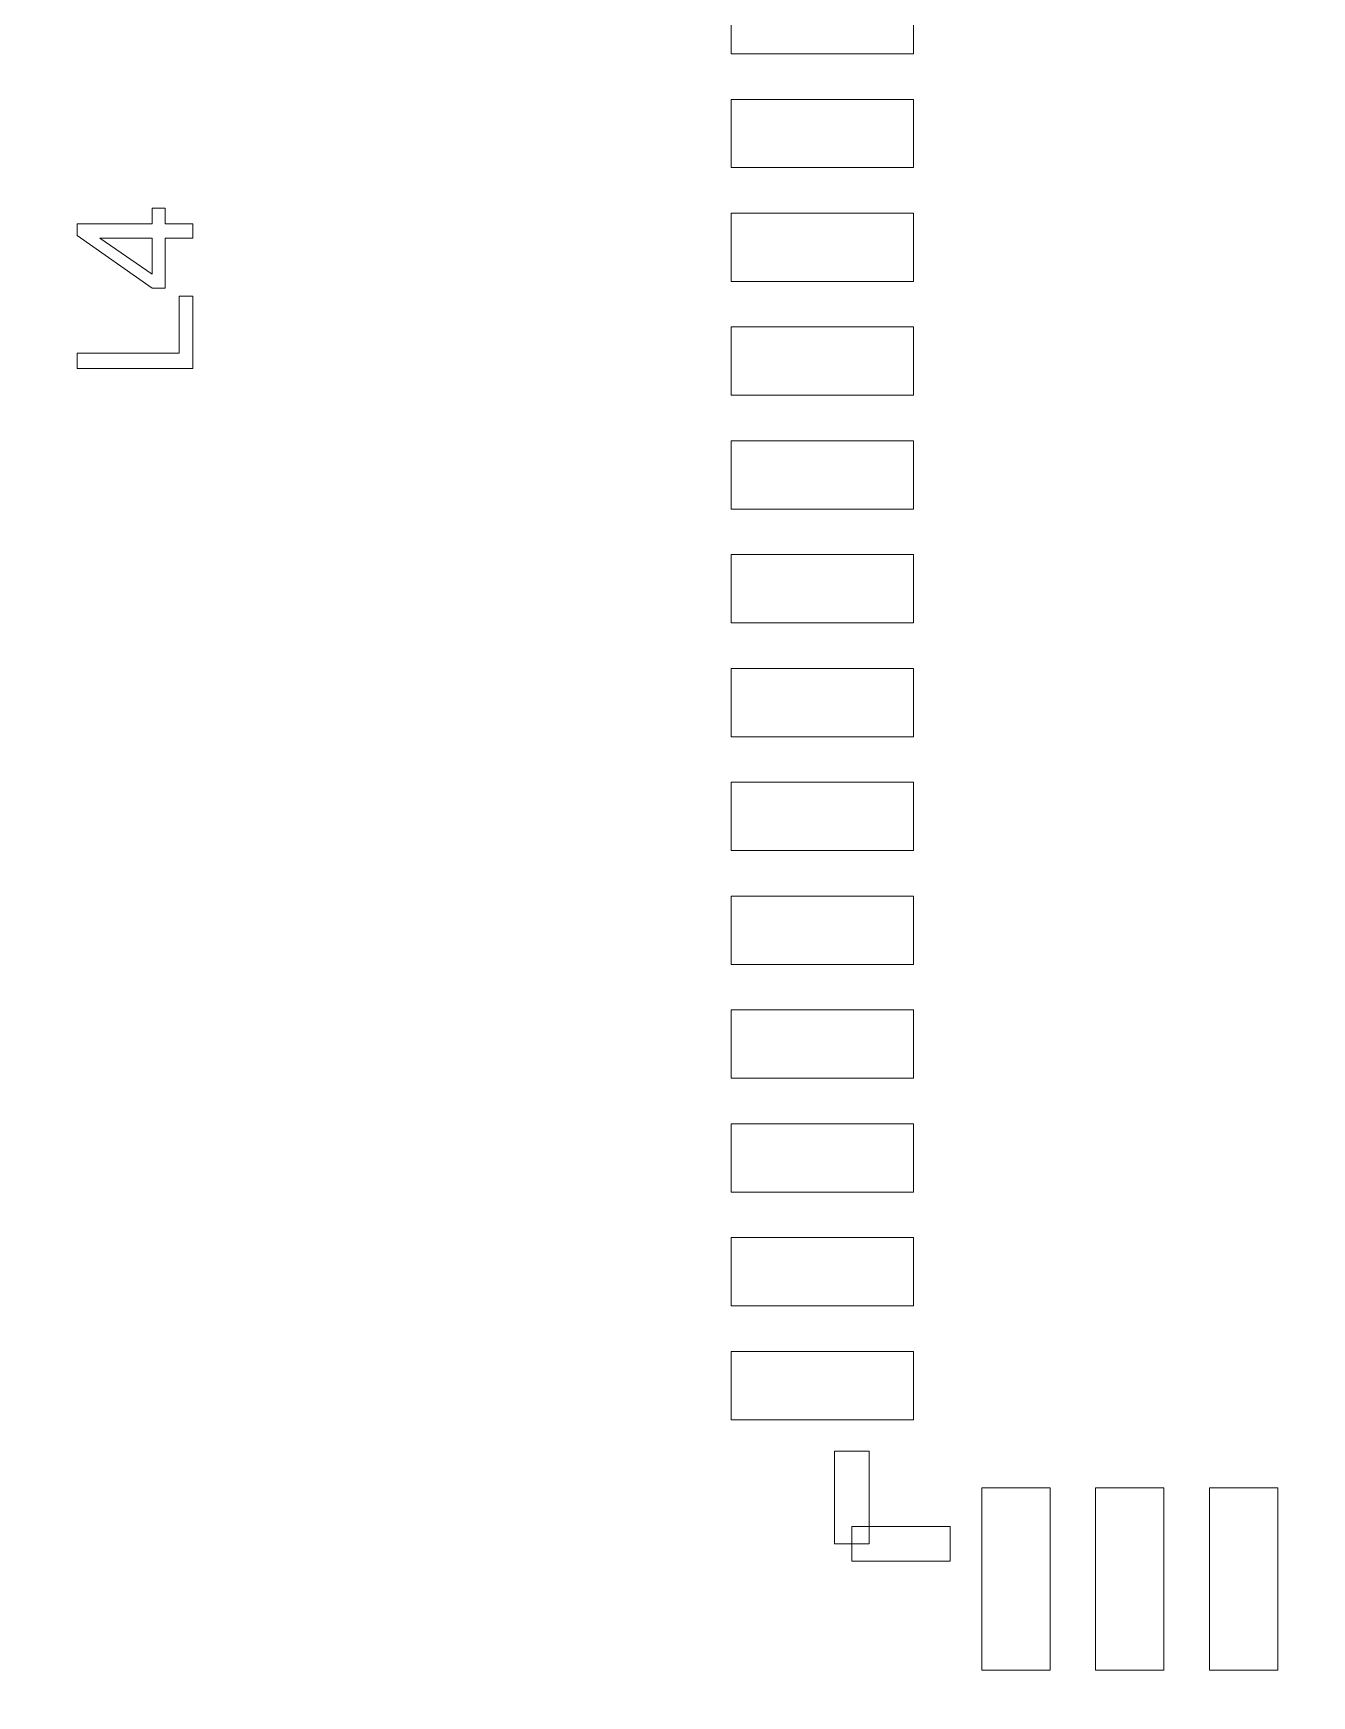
# Model space of a CAD drawing. Header units: millimetres. Extents: x -90 to 99, y -65 to 67.
# Drawn here: x -45.33 to -39.71, y 15.52 to 22.82 of the extents above; entities that cross this region are included whole.
import ezdxf

# ---------------------------------------------------------------- set-up
doc = ezdxf.new("R2010")
doc.units = ezdxf.units.MM
doc.header["$MEASUREMENT"] = 0
for name, color, linetype in [('BG_OUTLINE', 7, 'Continuous'), ('PG_SILKSCREEN_TOP', 7, 'Continuous'), ('PIN_TOP', 7, 'Continuous'), ('RD_SILKSCREEN_TOP', 7, 'Continuous')]:
    doc.layers.add(name, color=color, linetype=linetype)

msp = doc.modelspace()

# ---------------------------------------------------------------- linework, layer by layer
at = {"layer": 'BG_OUTLINE', "color": 3, "lineweight": 9}
msp.add_open_spline([(-71.7269, -61.8795), (-71.7269, -61.8795), (-71.7343, 42.2681), (-71.7343, 42.2681), (-71.7343, 42.2681), (-71.7348, 43.0066), (-71.4419, 43.715), (-70.92, 44.2375), (-70.92, 44.2375), (-70.3982, 44.76), (-69.6866, 45.0538), (-68.9482, 45.0543), (-68.9482, 45.0543), (-68.9482, 45.0543), (75.2046, 45.0543), (75.2046, 45.0543), (75.2046, 45.0543), (76.8319, 45.0552), (78.1763, 43.7805), (78.2661, 42.1556), (78.2661, 42.1556), (78.2661, 42.1556), (78.2661, 31.2814), (78.2661, 31.2814), (78.2661, 31.2814), (78.2661, 31.2814), (72.2646, 31.2814), (72.2646, 31.2814), (72.2646, 31.2814), (72.2646, 31.2814), (72.2646, 26.9814), (72.2646, 26.9814), (72.2646, 26.9814), (72.2646, 26.9814), (78.2661, 26.9814), (78.2661, 26.9814), (78.2661, 26.9814), (78.2661, 26.9814), (78.2661, 18.6553), (78.2661, 18.6553), (78.2661, 18.6553), (78.2661, 18.6553), (72.2496, 18.6553), (72.2496, 18.6553), (72.2496, 18.6553), (72.2496, 18.6553), (72.2496, 14.3553), (72.2496, 14.3553), (72.2496, 14.3553), (72.2496, 14.3553), (78.2661, 14.3553), (78.2661, 14.3553), (78.2661, 14.3553), (78.2661, 14.3553), (78.2661, 9.255), (78.2661, 9.255), (78.2661, 9.255), (78.2661, 9.255), (72.2648, 9.255), (72.2648, 9.255), (72.2648, 9.255), (72.2648, 9.255), (72.2648, 4.955), (72.2648, 4.955), (72.2648, 4.955), (72.2648, 4.955), (78.2661, 4.955), (78.2661, 4.955), (78.2661, 4.955), (78.2661, 4.955), (78.2661, -3.3762), (78.2661, -3.3762), (78.2661, -3.3762), (78.2661, -3.3762), (72.2445, -3.3762), (72.2445, -3.3762), (72.2445, -3.3762), (72.2445, -3.3762), (72.2445, -7.6762), (72.2445, -7.6762), (72.2445, -7.6762), (72.2445, -7.6762), (78.2661, -7.6762), (78.2661, -7.6762), (78.2661, -7.6762), (78.2661, -7.6762), (78.2661, -12.7615), (78.2661, -12.7615), (78.2661, -12.7615), (78.2661, -12.7615), (72.2651, -12.7615), (72.2651, -12.7615), (72.2651, -12.7615), (72.2651, -12.7615), (72.2651, -17.0615), (72.2651, -17.0615), (72.2651, -17.0615), (72.2651, -17.0615), (78.2661, -17.0615), (78.2661, -17.0615), (78.2661, -17.0615), (78.2661, -17.0615), (78.2661, -25.4097), (78.2661, -25.4097), (78.2661, -25.4097), (78.2661, -25.4097), (72.2656, -25.4097), (72.2656, -25.4097), (72.2656, -25.4097), (72.2656, -25.4097), (72.2656, -29.7097), (72.2656, -29.7097), (72.2656, -29.7097), (72.2656, -29.7097), (78.2661, -29.7097), (78.2661, -29.7097), (78.2661, -29.7097), (78.2661, -29.7097), (78.2661, -34.793), (78.2661, -34.793), (78.2661, -34.793), (78.2661, -34.793), (72.2679, -34.793), (72.2679, -34.793), (72.2679, -34.793), (72.2679, -34.793), (72.2679, -39.0929), (72.2679, -39.0929), (72.2679, -39.0929), (72.2679, -39.0929), (78.2661, -39.0929), (78.2661, -39.0929), (78.2661, -39.0929), (78.2661, -39.0929), (78.2661, -47.4269), (78.2661, -47.4269), (78.2661, -47.4269), (78.2661, -47.4269), (72.2679, -47.4269), (72.2679, -47.4269), (72.2679, -47.4269), (72.2679, -47.4269), (72.2679, -51.7269), (72.2679, -51.7269), (72.2679, -51.7269), (72.2679, -51.7269), (78.2661, -51.7269), (78.2661, -51.7269), (78.2661, -51.7269), (78.2661, -51.7269), (78.2661, -51.8138), (78.2661, -51.8138), (78.2661, -51.8138), (78.2661, -51.8138), (78.2656, -61.8468), (78.2656, -61.8468), (78.2656, -61.8468), (78.2661, -62.6669), (77.9407, -63.4536), (77.3612, -64.0339), (77.3612, -64.0339), (76.7817, -64.6142), (75.9915, -64.9405), (75.1713, -64.941), (75.1713, -64.941), (75.1713, -64.941), (-68.6609, -64.9456), (-68.6609, -64.9456), (-68.6609, -64.9456), (-69.4735, -64.9461), (-70.2531, -64.6237), (-70.8281, -64.0495), (-70.8281, -64.0495), (-71.4031, -63.4752), (-71.7264, -62.6922), (-71.7269, -61.8795)], degree=3, knots=[0, 0, 0, 0, 0.022727, 0.022727, 0.022727, 0.022727, 0.045455, 0.045455, 0.045455, 0.045455, 0.068182, 0.068182, 0.068182, 0.068182, 0.090909, 0.090909, 0.090909, 0.090909, 0.113636, 0.113636, 0.113636, 0.113636, 0.136364, 0.136364, 0.136364, 0.136364, 0.159091, 0.159091, 0.159091, 0.159091, 0.181818, 0.181818, 0.181818, 0.181818, 0.204545, 0.204545, 0.204545, 0.204545, 0.227273, 0.227273, 0.227273, 0.227273, 0.25, 0.25, 0.25, 0.25, 0.272727, 0.272727, 0.272727, 0.272727, 0.295455, 0.295455, 0.295455, 0.295455, 0.318182, 0.318182, 0.318182, 0.318182, 0.340909, 0.340909, 0.340909, 0.340909, 0.363636, 0.363636, 0.363636, 0.363636, 0.386364, 0.386364, 0.386364, 0.386364, 0.409091, 0.409091, 0.409091, 0.409091, 0.431818, 0.431818, 0.431818, 0.431818, 0.454545, 0.454545, 0.454545, 0.454545, 0.477273, 0.477273, 0.477273, 0.477273, 0.5, 0.5, 0.5, 0.5, 0.522727, 0.522727, 0.522727, 0.522727, 0.545455, 0.545455, 0.545455, 0.545455, 0.568182, 0.568182, 0.568182, 0.568182, 0.590909, 0.590909, 0.590909, 0.590909, 0.613636, 0.613636, 0.613636, 0.613636, 0.636364, 0.636364, 0.636364, 0.636364, 0.659091, 0.659091, 0.659091, 0.659091, 0.681818, 0.681818, 0.681818, 0.681818, 0.704545, 0.704545, 0.704545, 0.704545, 0.727273, 0.727273, 0.727273, 0.727273, 0.75, 0.75, 0.75, 0.75, 0.772727, 0.772727, 0.772727, 0.772727, 0.795455, 0.795455, 0.795455, 0.795455, 0.818182, 0.818182, 0.818182, 0.818182, 0.840909, 0.840909, 0.840909, 0.840909, 0.863636, 0.863636, 0.863636, 0.863636, 0.886364, 0.886364, 0.886364, 0.886364, 0.909091, 0.909091, 0.909091, 0.909091, 0.931818, 0.931818, 0.931818, 0.931818, 0.954545, 0.954545, 0.954545, 0.954545, 0.977273, 0.977273, 0.977273, 0.977273, 1, 1, 1, 1], dxfattribs=at)
at = {"layer": 'PG_SILKSCREEN_TOP', "color": 6, "lineweight": 9}
for points in [[(-41.8061, 16.5959), (-41.8061, 16.5959), (-41.6537, 16.5959), (-41.6537, 16.5959), (-41.6537, 16.5959), (-41.6537, 16.5959), (-41.6537, 16.1895), (-41.6537, 16.1895), (-41.6537, 16.1895), (-41.6537, 16.1895), (-41.8061, 16.1895), (-41.8061, 16.1895), (-41.8061, 16.1895), (-41.8061, 16.1895), (-41.8061, 16.5959), (-41.8061, 16.5959)], [(-41.7299, 16.1133), (-41.7299, 16.1133), (-41.7299, 16.2657), (-41.7299, 16.2657), (-41.7299, 16.2657), (-41.7299, 16.2657), (-41.2981, 16.2657), (-41.2981, 16.2657), (-41.2981, 16.2657), (-41.2981, 16.2657), (-41.2981, 16.1133), (-41.2981, 16.1133), (-41.2981, 16.1133), (-41.2981, 16.1133), (-41.7299, 16.1133), (-41.7299, 16.1133)]]:
    msp.add_open_spline(points, degree=3, knots=[0, 0, 0, 0, 0.25, 0.25, 0.25, 0.25, 0.5, 0.5, 0.5, 0.5, 0.75, 0.75, 0.75, 0.75, 1, 1, 1, 1], dxfattribs=at)
at = {"layer": 'PIN_TOP', "lineweight": 9}
for points in [[(-42.2595, 23.0344), (-42.2595, 23.0344), (-41.4594, 23.0344), (-41.4594, 23.0344), (-41.4594, 23.0344), (-41.4594, 23.0344), (-41.4594, 22.7344), (-41.4594, 22.7344), (-41.4594, 22.7344), (-41.4594, 22.7344), (-42.2595, 22.7344), (-42.2595, 22.7344), (-42.2595, 22.7344), (-42.2595, 22.7344), (-42.2595, 23.0344), (-42.2595, 23.0344)], [(-42.2595, 22.5345), (-42.2595, 22.5345), (-41.4594, 22.5345), (-41.4594, 22.5345), (-41.4594, 22.5345), (-41.4594, 22.5345), (-41.4594, 22.2345), (-41.4594, 22.2345), (-41.4594, 22.2345), (-41.4594, 22.2345), (-42.2595, 22.2345), (-42.2595, 22.2345), (-42.2595, 22.2345), (-42.2595, 22.2345), (-42.2595, 22.5345), (-42.2595, 22.5345)], [(-42.2595, 22.0344), (-42.2595, 22.0344), (-41.4594, 22.0344), (-41.4594, 22.0344), (-41.4594, 22.0344), (-41.4594, 22.0344), (-41.4594, 21.7344), (-41.4594, 21.7344), (-41.4594, 21.7344), (-41.4594, 21.7344), (-42.2595, 21.7344), (-42.2595, 21.7344), (-42.2595, 21.7344), (-42.2595, 21.7344), (-42.2595, 22.0344), (-42.2595, 22.0344)], [(-42.2595, 21.5345), (-42.2595, 21.5345), (-41.4594, 21.5345), (-41.4594, 21.5345), (-41.4594, 21.5345), (-41.4594, 21.5345), (-41.4594, 21.2345), (-41.4594, 21.2345), (-41.4594, 21.2345), (-41.4594, 21.2345), (-42.2595, 21.2345), (-42.2595, 21.2345), (-42.2595, 21.2345), (-42.2595, 21.2345), (-42.2595, 21.5345), (-42.2595, 21.5345)], [(-42.2595, 21.0344), (-42.2595, 21.0344), (-41.4594, 21.0344), (-41.4594, 21.0344), (-41.4594, 21.0344), (-41.4594, 21.0344), (-41.4594, 20.7344), (-41.4594, 20.7344), (-41.4594, 20.7344), (-41.4594, 20.7344), (-42.2595, 20.7344), (-42.2595, 20.7344), (-42.2595, 20.7344), (-42.2595, 20.7344), (-42.2595, 21.0344), (-42.2595, 21.0344)], [(-42.2595, 20.5345), (-42.2595, 20.5345), (-41.4594, 20.5345), (-41.4594, 20.5345), (-41.4594, 20.5345), (-41.4594, 20.5345), (-41.4594, 20.2345), (-41.4594, 20.2345), (-41.4594, 20.2345), (-41.4594, 20.2345), (-42.2595, 20.2345), (-42.2595, 20.2345), (-42.2595, 20.2345), (-42.2595, 20.2345), (-42.2595, 20.5345), (-42.2595, 20.5345)], [(-42.2595, 20.0344), (-42.2595, 20.0344), (-41.4594, 20.0344), (-41.4594, 20.0344), (-41.4594, 20.0344), (-41.4594, 20.0344), (-41.4594, 19.7344), (-41.4594, 19.7344), (-41.4594, 19.7344), (-41.4594, 19.7344), (-42.2595, 19.7344), (-42.2595, 19.7344), (-42.2595, 19.7344), (-42.2595, 19.7344), (-42.2595, 20.0344), (-42.2595, 20.0344)], [(-42.2595, 19.5345), (-42.2595, 19.5345), (-41.4594, 19.5345), (-41.4594, 19.5345), (-41.4594, 19.5345), (-41.4594, 19.5345), (-41.4594, 19.2345), (-41.4594, 19.2345), (-41.4594, 19.2345), (-41.4594, 19.2345), (-42.2595, 19.2345), (-42.2595, 19.2345), (-42.2595, 19.2345), (-42.2595, 19.2345), (-42.2595, 19.5345), (-42.2595, 19.5345)], [(-42.2595, 19.0344), (-42.2595, 19.0344), (-41.4594, 19.0344), (-41.4594, 19.0344), (-41.4594, 19.0344), (-41.4594, 19.0344), (-41.4594, 18.7344), (-41.4594, 18.7344), (-41.4594, 18.7344), (-41.4594, 18.7344), (-42.2595, 18.7344), (-42.2595, 18.7344), (-42.2595, 18.7344), (-42.2595, 18.7344), (-42.2595, 19.0344), (-42.2595, 19.0344)], [(-42.2595, 18.5345), (-42.2595, 18.5345), (-41.4594, 18.5345), (-41.4594, 18.5345), (-41.4594, 18.5345), (-41.4594, 18.5345), (-41.4594, 18.2345), (-41.4594, 18.2345), (-41.4594, 18.2345), (-41.4594, 18.2345), (-42.2595, 18.2345), (-42.2595, 18.2345), (-42.2595, 18.2345), (-42.2595, 18.2345), (-42.2595, 18.5345), (-42.2595, 18.5345)], [(-42.2595, 18.0344), (-42.2595, 18.0344), (-41.4594, 18.0344), (-41.4594, 18.0344), (-41.4594, 18.0344), (-41.4594, 18.0344), (-41.4594, 17.7344), (-41.4594, 17.7344), (-41.4594, 17.7344), (-41.4594, 17.7344), (-42.2595, 17.7344), (-42.2595, 17.7344), (-42.2595, 17.7344), (-42.2595, 17.7344), (-42.2595, 18.0344), (-42.2595, 18.0344)], [(-42.2595, 17.5345), (-42.2595, 17.5345), (-41.4594, 17.5345), (-41.4594, 17.5345), (-41.4594, 17.5345), (-41.4594, 17.5345), (-41.4594, 17.2345), (-41.4594, 17.2345), (-41.4594, 17.2345), (-41.4594, 17.2345), (-42.2595, 17.2345), (-42.2595, 17.2345), (-42.2595, 17.2345), (-42.2595, 17.2345), (-42.2595, 17.5345), (-42.2595, 17.5345)], [(-42.2595, 17.0344), (-42.2595, 17.0344), (-41.4594, 17.0344), (-41.4594, 17.0344), (-41.4594, 17.0344), (-41.4594, 17.0344), (-41.4594, 16.7344), (-41.4594, 16.7344), (-41.4594, 16.7344), (-41.4594, 16.7344), (-42.2595, 16.7344), (-42.2595, 16.7344), (-42.2595, 16.7344), (-42.2595, 16.7344), (-42.2595, 17.0344), (-42.2595, 17.0344)], [(-41.1597, 16.4346), (-41.1597, 16.4346), (-40.8596, 16.4346), (-40.8596, 16.4346), (-40.8596, 16.4346), (-40.8596, 16.4346), (-40.8596, 15.6345), (-40.8596, 15.6345), (-40.8596, 15.6345), (-40.8596, 15.6345), (-41.1597, 15.6345), (-41.1597, 15.6345), (-41.1597, 15.6345), (-41.1597, 15.6345), (-41.1597, 16.4346), (-41.1597, 16.4346)], [(-40.6594, 16.4346), (-40.6594, 16.4346), (-40.3595, 16.4346), (-40.3595, 16.4346), (-40.3595, 16.4346), (-40.3595, 16.4346), (-40.3595, 15.6345), (-40.3595, 15.6345), (-40.3595, 15.6345), (-40.3595, 15.6345), (-40.6594, 15.6345), (-40.6594, 15.6345), (-40.6594, 15.6345), (-40.6594, 15.6345), (-40.6594, 16.4346), (-40.6594, 16.4346)], [(-40.1597, 16.4346), (-40.1597, 16.4346), (-39.8596, 16.4346), (-39.8596, 16.4346), (-39.8596, 16.4346), (-39.8596, 16.4346), (-39.8596, 15.6345), (-39.8596, 15.6345), (-39.8596, 15.6345), (-39.8596, 15.6345), (-40.1597, 15.6345), (-40.1597, 15.6345), (-40.1597, 15.6345), (-40.1597, 15.6345), (-40.1597, 16.4346), (-40.1597, 16.4346)]]:
    msp.add_open_spline(points, degree=3, knots=[0, 0, 0, 0, 0.25, 0.25, 0.25, 0.25, 0.5, 0.5, 0.5, 0.5, 0.75, 0.75, 0.75, 0.75, 1, 1, 1, 1], dxfattribs=at)
at = {"layer": 'RD_SILKSCREEN_TOP', "color": 8, "lineweight": 9}
for points, knots in [([(-44.624, 21.9252), (-44.624, 21.9252), (-44.7459, 21.9252), (-44.7459, 21.9252), (-44.7459, 21.9252), (-44.7459, 21.9252), (-44.7459, 21.7044), (-44.7459, 21.7044), (-44.7459, 21.7044), (-44.7459, 21.7044), (-44.8032, 21.7044), (-44.8032, 21.7044), (-44.8032, 21.7044), (-44.8032, 21.7044), (-45.1331, 21.9367), (-45.1331, 21.9367), (-45.1331, 21.9367), (-45.1331, 21.9367), (-45.1331, 21.9878), (-45.1331, 21.9878), (-45.1331, 21.9878), (-45.1331, 21.9878), (-44.8032, 21.9878), (-44.8032, 21.9878), (-44.8032, 21.9878), (-44.8032, 21.9878), (-44.8032, 22.0566), (-44.8032, 22.0566), (-44.8032, 22.0566), (-44.8032, 22.0566), (-44.7459, 22.0566), (-44.7459, 22.0566), (-44.7459, 22.0566), (-44.7459, 22.0566), (-44.7459, 21.9878), (-44.7459, 21.9878), (-44.7459, 21.9878), (-44.7459, 21.9878), (-44.624, 21.9878), (-44.624, 21.9878), (-44.624, 21.9878), (-44.624, 21.9878), (-44.624, 21.9252), (-44.624, 21.9252)], [0, 0, 0, 0, 0.090909, 0.090909, 0.090909, 0.090909, 0.181818, 0.181818, 0.181818, 0.181818, 0.272727, 0.272727, 0.272727, 0.272727, 0.363636, 0.363636, 0.363636, 0.363636, 0.454545, 0.454545, 0.454545, 0.454545, 0.545455, 0.545455, 0.545455, 0.545455, 0.636364, 0.636364, 0.636364, 0.636364, 0.727273, 0.727273, 0.727273, 0.727273, 0.818182, 0.818182, 0.818182, 0.818182, 0.909091, 0.909091, 0.909091, 0.909091, 1, 1, 1, 1]), ([(-44.8032, 21.9252), (-44.8032, 21.9252), (-45.0327, 21.9252), (-45.0327, 21.9252), (-45.0327, 21.9252), (-45.0327, 21.9252), (-44.8032, 21.7659), (-44.8032, 21.7659), (-44.8032, 21.7659), (-44.8032, 21.7659), (-44.8032, 21.9252), (-44.8032, 21.9252)], [0, 0, 0, 0, 0.333333, 0.333333, 0.333333, 0.333333, 0.666667, 0.666667, 0.666667, 0.666667, 1, 1, 1, 1]), ([(-44.624, 21.3519), (-44.624, 21.3519), (-45.1331, 21.3519), (-45.1331, 21.3519), (-45.1331, 21.3519), (-45.1331, 21.3519), (-45.1331, 21.4194), (-45.1331, 21.4194), (-45.1331, 21.4194), (-45.1331, 21.4194), (-44.6841, 21.4194), (-44.6841, 21.4194), (-44.6841, 21.4194), (-44.6841, 21.4194), (-44.6841, 21.6701), (-44.6841, 21.6701), (-44.6841, 21.6701), (-44.6841, 21.6701), (-44.624, 21.6701), (-44.624, 21.6701), (-44.624, 21.6701), (-44.624, 21.6701), (-44.624, 21.3519), (-44.624, 21.3519)], [0, 0, 0, 0, 0.166667, 0.166667, 0.166667, 0.166667, 0.333333, 0.333333, 0.333333, 0.333333, 0.5, 0.5, 0.5, 0.5, 0.666667, 0.666667, 0.666667, 0.666667, 0.833333, 0.833333, 0.833333, 0.833333, 1, 1, 1, 1])]:
    msp.add_open_spline(points, degree=3, knots=knots, dxfattribs=at)

doc.saveas('drawing.dxf')
